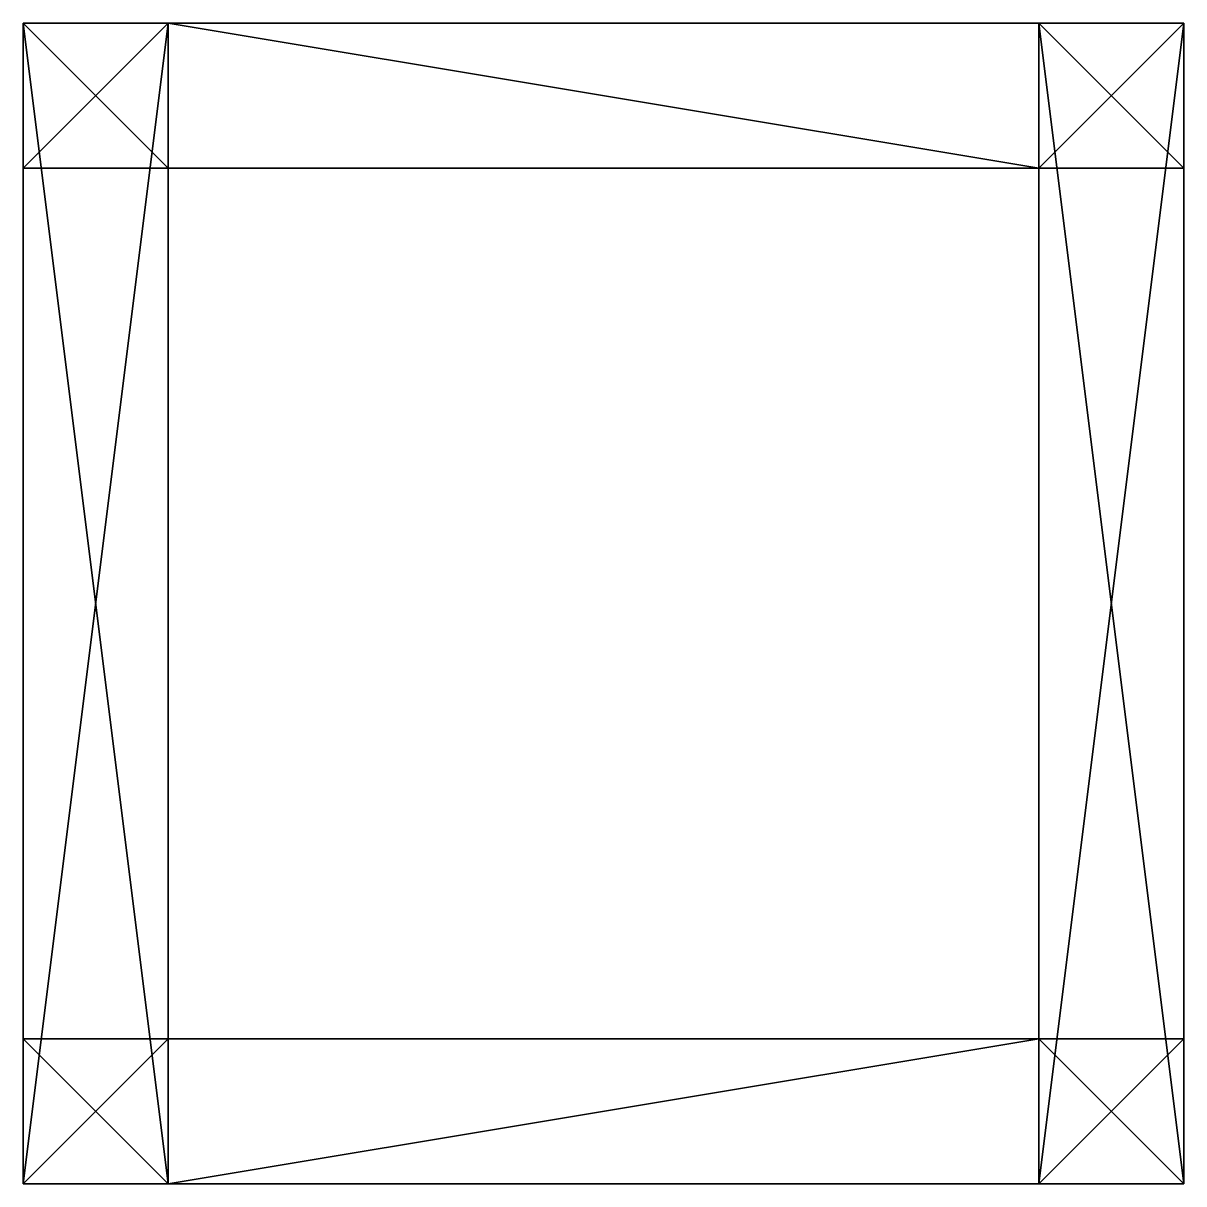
# Model space of a CAD drawing. Extents: x 64 to 192, y 512 to 640.
import ezdxf

# ---------------------------------------------------------------- set-up
doc = ezdxf.new("R2010")
doc.units = 0

msp = doc.modelspace()

# ---------------------------------------------------------------- meshes
at = {"layer": 'OBJECT000', "color": 50}
mesh = msp.add_polyface(dxfattribs=at)
corners = [(80, 512, 64), (64, 512, 64), (64, 640, 64), (80, 640, 64), (64, 640, 48), (64, 512, 48), (80, 640, 48), (80, 512, 48)]
mesh.append_faces([[corners[k] for k in face] for face in [(1, 3, 0), (2, 5, 4), (2, 6, 3), (5, 0, 7), (4, 7, 6), (0, 6, 7)]], dxfattribs={"vtx0": -1})
mesh.append_faces([[corners[k] for k in face] for face in [(1, 2, 3), (2, 1, 5), (2, 4, 6), (5, 1, 0), (4, 5, 7), (0, 3, 6)]], dxfattribs={"vtx2": -1})
at = {"layer": 'OBJECT001', "color": 50}
mesh = msp.add_polyface(dxfattribs=at)
corners = [(176, 640, 64), (192, 640, 64), (192, 512, 64), (176, 512, 64), (192, 512, 48), (192, 640, 48), (176, 640, 48), (176, 512, 48)]
mesh.append_faces([[corners[k] for k in face] for face in [(1, 3, 0), (2, 5, 4), (5, 0, 6), (2, 7, 3), (4, 6, 7), (0, 7, 6)]], dxfattribs={"vtx0": -1})
mesh.append_faces([[corners[k] for k in face] for face in [(1, 2, 3), (2, 1, 5), (5, 1, 0), (2, 4, 7), (4, 5, 6), (0, 3, 7)]], dxfattribs={"vtx2": -1})
at = {"layer": 'OBJECT002', "color": 50}
mesh = msp.add_polyface(dxfattribs=at)
corners = [(80, 624, 64), (80, 640, 64), (176, 640, 64), (176, 624, 64), (80, 640, 48), (176, 640, 48), (80, 624, 48), (176, 624, 48)]
mesh.append_faces([[corners[k] for k in face] for face in [(1, 3, 0), (5, 1, 4), (4, 7, 5), (4, 0, 6), (2, 7, 3), (6, 3, 7)]], dxfattribs={"vtx0": -1})
mesh.append_faces([[corners[k] for k in face] for face in [(1, 2, 3), (5, 2, 1), (4, 6, 7), (4, 1, 0), (2, 5, 7), (6, 0, 3)]], dxfattribs={"vtx2": -1})
at = {"layer": 'OBJECT003', "color": 50}
mesh = msp.add_polyface(dxfattribs=at)
corners = [(176, 512, 64), (80, 512, 64), (80, 528, 64), (176, 528, 64), (176, 512, 48), (80, 512, 48), (80, 528, 48), (176, 528, 48)]
mesh.append_faces([[corners[k] for k in face] for face in [(1, 3, 0), (5, 0, 4), (5, 7, 6), (1, 6, 2), (4, 3, 7), (7, 2, 6)]], dxfattribs={"vtx0": -1})
mesh.append_faces([[corners[k] for k in face] for face in [(1, 2, 3), (5, 1, 0), (5, 4, 7), (1, 5, 6), (4, 0, 3), (7, 3, 2)]], dxfattribs={"vtx2": -1})
at = {"layer": 'OBJECT004', "color": 50}
mesh = msp.add_polyface(dxfattribs=at)
corners = [(80, 640, -64), (64, 640, -64), (64, 512, -64), (80, 512, -64), (64, 512, -48), (64, 640, -48), (80, 640, -48), (80, 512, -48)]
mesh.append_faces([[corners[k] for k in face] for face in [(1, 3, 0), (2, 5, 4), (1, 6, 5), (2, 7, 3), (4, 6, 7), (0, 7, 6)]], dxfattribs={"vtx0": -1})
mesh.append_faces([[corners[k] for k in face] for face in [(1, 2, 3), (2, 1, 5), (1, 0, 6), (2, 4, 7), (4, 5, 6), (0, 3, 7)]], dxfattribs={"vtx2": -1})
at = {"layer": 'OBJECT005', "color": 50}
mesh = msp.add_polyface(dxfattribs=at)
corners = [(176, 512, -64), (192, 512, -64), (192, 640, -64), (176, 640, -64), (192, 640, -48), (192, 512, -48), (176, 640, -48), (176, 512, -48)]
mesh.append_faces([[corners[k] for k in face] for face in [(1, 3, 0), (2, 5, 4), (2, 6, 3), (1, 7, 5), (4, 7, 6), (0, 6, 7)]], dxfattribs={"vtx0": -1})
mesh.append_faces([[corners[k] for k in face] for face in [(1, 2, 3), (2, 1, 5), (2, 4, 6), (1, 0, 7), (4, 5, 7), (0, 3, 6)]], dxfattribs={"vtx2": -1})
at = {"layer": 'OBJECT006', "color": 50}
mesh = msp.add_polyface(dxfattribs=at)
corners = [(176, 640, -64), (80, 640, -64), (80, 624, -64), (176, 624, -64), (176, 640, -48), (80, 640, -48), (80, 624, -48), (176, 624, -48)]
mesh.append_faces([[corners[k] for k in face] for face in [(1, 3, 0), (0, 5, 1), (5, 7, 6), (1, 6, 2), (0, 7, 4), (2, 7, 3)]], dxfattribs={"vtx0": -1})
mesh.append_faces([[corners[k] for k in face] for face in [(1, 2, 3), (0, 4, 5), (5, 4, 7), (1, 5, 6), (0, 3, 7), (2, 6, 7)]], dxfattribs={"vtx2": -1})
at = {"layer": 'OBJECT007', "color": 50}
mesh = msp.add_polyface(dxfattribs=at)
corners = [(80, 528, -64), (80, 512, -64), (176, 512, -64), (176, 528, -64), (80, 512, -48), (176, 512, -48), (80, 528, -48), (176, 528, -48)]
mesh.append_faces([[corners[k] for k in face] for face in [(1, 3, 0), (1, 5, 2), (4, 7, 5), (1, 6, 4), (2, 7, 3), (3, 6, 0)]], dxfattribs={"vtx0": -1})
mesh.append_faces([[corners[k] for k in face] for face in [(1, 2, 3), (1, 4, 5), (4, 6, 7), (1, 0, 6), (2, 5, 7), (3, 7, 6)]], dxfattribs={"vtx2": -1})
at = {"layer": 'OBJECT008', "color": 50}
mesh = msp.add_polyface(dxfattribs=at)
corners = [(64, 624, -48), (64, 640, -48), (64, 640, 48), (64, 624, 48), (80, 640, -48), (80, 640, 48), (80, 624, 48), (80, 624, -48)]
mesh.append_faces([[corners[k] for k in face] for face in [(1, 3, 0), (1, 5, 2), (3, 5, 6), (1, 7, 4), (0, 6, 7), (4, 6, 5)]], dxfattribs={"vtx0": -1})
mesh.append_faces([[corners[k] for k in face] for face in [(1, 2, 3), (1, 4, 5), (3, 2, 5), (1, 0, 7), (0, 3, 6), (4, 7, 6)]], dxfattribs={"vtx2": -1})
at = {"layer": 'OBJECT009', "color": 50}
mesh = msp.add_polyface(dxfattribs=at)
corners = [(192, 640, 48), (192, 640, -48), (192, 624, -48), (192, 624, 48), (176, 640, -48), (176, 640, 48), (176, 624, 48), (176, 624, -48)]
mesh.append_faces([[corners[k] for k in face] for face in [(1, 3, 0), (1, 5, 4), (0, 6, 5), (2, 4, 7), (2, 6, 3), (4, 6, 7)]], dxfattribs={"vtx0": -1})
mesh.append_faces([[corners[k] for k in face] for face in [(1, 2, 3), (1, 0, 5), (0, 3, 6), (2, 1, 4), (2, 7, 6), (4, 5, 6)]], dxfattribs={"vtx2": -1})
at = {"layer": 'OBJECT010', "color": 50}
mesh = msp.add_polyface(dxfattribs=at)
corners = [(64, 512, 48), (64, 512, -48), (64, 528, -48), (64, 528, 48), (80, 512, -48), (80, 512, 48), (80, 528, 48), (80, 528, -48)]
mesh.append_faces([[corners[k] for k in face] for face in [(1, 3, 0), (1, 5, 4), (0, 6, 5), (2, 4, 7), (2, 6, 3), (4, 6, 7)]], dxfattribs={"vtx0": -1})
mesh.append_faces([[corners[k] for k in face] for face in [(1, 2, 3), (1, 0, 5), (0, 3, 6), (2, 1, 4), (2, 7, 6), (4, 5, 6)]], dxfattribs={"vtx2": -1})
at = {"layer": 'OBJECT011', "color": 50}
mesh = msp.add_polyface(dxfattribs=at)
corners = [(192, 528, -48), (192, 512, -48), (192, 512, 48), (192, 528, 48), (176, 512, -48), (176, 512, 48), (176, 528, 48), (176, 528, -48)]
mesh.append_faces([[corners[k] for k in face] for face in [(1, 3, 0), (1, 5, 2), (3, 5, 6), (1, 7, 4), (0, 6, 7), (4, 6, 5)]], dxfattribs={"vtx0": -1})
mesh.append_faces([[corners[k] for k in face] for face in [(1, 2, 3), (1, 4, 5), (3, 2, 5), (1, 0, 7), (0, 3, 6), (4, 7, 6)]], dxfattribs={"vtx2": -1})

doc.saveas('drawing.dxf')
